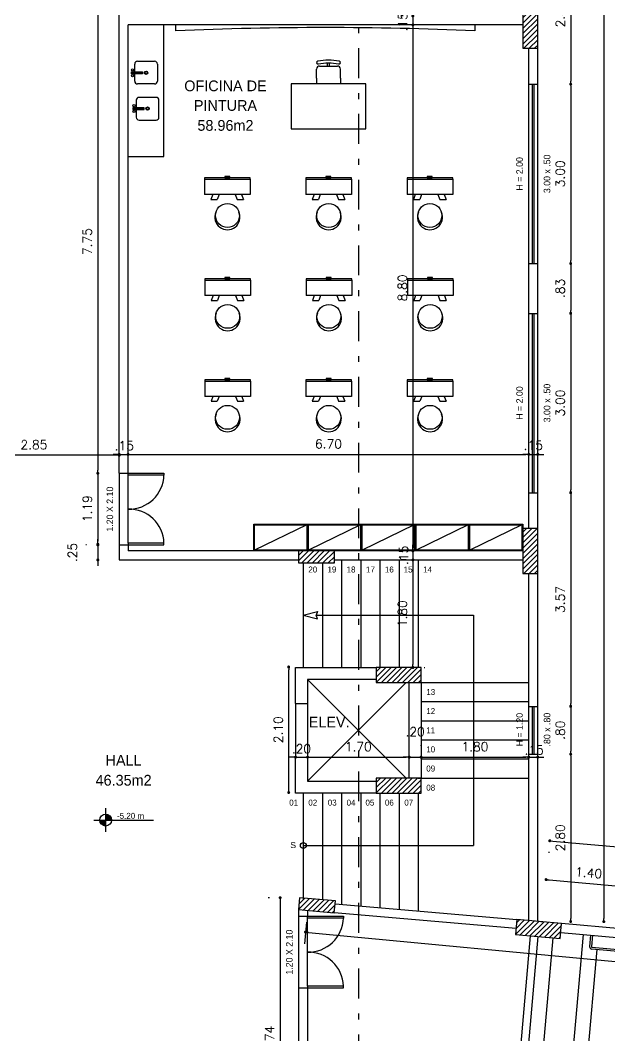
# Model space of a CAD drawing. Header units: millimetres. Extents: x 387 to 811, y 539 to 827.
# Drawn here: x 636.66 to 646.52, y 746.25 to 763.24 of the extents above; entities that cross this region are included whole.
import ezdxf
from ezdxf.enums import TextEntityAlignment as Align

# ---------------------------------------------------------------- set-up
doc = ezdxf.new("R2010")
doc.units = ezdxf.units.MM
doc.linetypes.add('DASHDOT', pattern=[1, 0.5, -0.25, 0, -0.25])
for name, color, linetype in [('ESQUADRIAS', 6, 'Continuous'), ('LINHA DE CORTE', 1, 'DASHDOT'), ('LINHA FINA', 8, 'Continuous'), ('MOBILIARIO', 3, 'Continuous'), ('parede vista', 2, 'Continuous'), ('PAREDES EM CORTE', 5, 'Continuous'), ('pilar', 4, 'Continuous'), ('SIMBOLOS', 4, 'Continuous'), ('TEXTO', 4, 'Continuous')]:
    doc.layers.add(name, color=color, linetype=linetype)
doc.styles.add('ROMANS', font='romans')
doc.dimstyles.new('Cotas_trabalho', dxfattribs={"dimtxt": 0.15, "dimasz": 0.05, "dimexe": 0.2, "dimexo": 0.2, "dimgap": 0.1, "dimtad": 1, "dimzin": 4, "dimdsep": 46, "dimtxsty": 'ROMANS', "dimblk": 'DOT', "dimcen": 0.5, "dimclrd": 256, "dimclre": 256, "dimclrt": 256, "dimadec": 0, "dimazin": 0, "dimtfac": 0.666667, "dimtmove": 2, "dimatfit": 0, "dimldrblk": 'DOT', "dimfxl": 1, "dimtolj": 1, "dimtzin": 4, "dimarcsym": 0})
pattern_1 = [(45, (-452.20881, 852.58743), (-0.044194174, 0.044194174), [])]

# ---------------------------------------------------------------- blocks, each defined once
blk = doc.blocks.new('bureau de aula')
at = {"layer": 'MOBILIARIO'}
for p, q in [((676.065, -147.991), (676.065, -147.691)), ((676.265, -147.641), (676.115, -147.641)), ((676.065, -147.826), (676.018, -147.826)), ((676.065, -147.856), (676.018, -147.856)), ((676.265, -148.041), (676.115, -148.041))]:
    blk.add_line(p, q, dxfattribs=at)
blk.add_lwpolyline([(677.115, -147.216), (676.365, -147.216), (676.365, -148.466), (677.115, -148.466)], close=True, dxfattribs=at)
for points in [[(676.265, -147.641), (676.365, -147.641)], [(676.265, -148.041), (676.365, -148.041)]]:
    blk.add_lwpolyline(points, dxfattribs=at)
for centre, radius, start, end in [((676.968, -147.841), 1, 169.6601, 190.3399), ((676.008, -147.666), 0.025, 349.6601, 169.6601), ((676.968, -147.841), 0.95, 169.6601, 190.3399), ((676.115, -147.691), 0.05, 90, 180), ((676.008, -148.016), 0.025, 190.3399, 10.3399), ((676.115, -147.991), 0.05, 180, 270)]:
    blk.add_arc(centre, radius, start, end, dxfattribs=at)
blk = doc.blocks.new('M-CAD17')
blk.add_circle((0, -3), 20)
blk.add_arc((0, 0), 21, 336.838, 203.162)
blk = doc.blocks.new('BANCO')
at = {"layer": 'MOBILIARIO', "xscale": 0.009999999999990905, "yscale": 0.009999999999990905, "zscale": 0.01, "rotation": 270}
blk.add_blockref('M-CAD17', (578.535, -141.721), dxfattribs=at)
blk = doc.blocks.new('cavalente com banco')
at = {"layer": 'MOBILIARIO'}
for p, q in [((1095.484, -90.889), (1095.484, -91.145)), ((1096.248, -90.889), (1096.248, -91.145)), ((1096.248, -91.145), (1095.484, -91.145)), ((1095.621, -91.145), (1095.59, -91.228)), ((1095.59, -91.228), (1095.695, -91.228)), ((1095.726, -91.145), (1095.695, -91.228)), ((1095.998, -91.145), (1096.03, -91.228)), ((1096.03, -91.228), (1096.135, -91.228)), ((1096.103, -91.145), (1096.135, -91.228))]:
    blk.add_line(p, q, dxfattribs=at)
for points in [[(1096.248, -90.867), (1095.484, -90.867), (1095.484, -90.889), (1096.248, -90.889)], [(1095.904, -90.846), (1095.82, -90.846), (1095.82, -90.867), (1095.904, -90.867)]]:
    blk.add_lwpolyline(points, close=True, dxfattribs=at)
at = {"layer": 'MOBILIARIO', "rotation": 270}
blk.add_blockref('BANCO', (1237.587, 487.009), dxfattribs=at)
blk = doc.blocks.new('armário')
at = {"layer": 'MOBILIARIO'}
blk.add_line((633.226, -151.317), (632.356, -150.897), dxfattribs=at)
for points in [[(633.241, -151.332), (633.241, -150.882), (632.341, -150.882), (632.341, -151.332)], [(633.226, -151.317), (633.226, -150.897), (632.356, -150.897), (632.356, -151.317)]]:
    blk.add_lwpolyline(points, close=True, dxfattribs=at)
blk = doc.blocks.new('_DOT')
at = {"color": 0, "linetype": 'ByBlock'}
blk.add_line((-0.5, 0), (-1, 0), dxfattribs=at)
at = {"color": 0, "linetype": 'ByBlock', "const_width": 0.5}
blk.add_lwpolyline([(-0.25, 0, 1), (0.25, 0, 1)], format="xyb", close=True, dxfattribs=at)
blk = doc.blocks.new('*D191')
at = {"lineweight": -2}
for p, q in [((643.064, 763.31), (643.026, 763.31)), ((643.226, 763.36), (643.226, 763.41)), ((643.226, 763.31), (643.226, 763.16)), ((643.064, 763.16), (643.026, 763.16)), ((643.226, 763.11), (643.226, 763.06))]:
    blk.add_line(p, q, dxfattribs=at)
at = {"layer": 'Defpoints', "color": 0}
for p in [(643.264, 763.31, 54), (643.226, 763.16), (643.264, 763.16, 54)]:
    blk.add_point(p, dxfattribs=at)
at = {"lineweight": -2, "xscale": 0.05, "yscale": 0.05, "zscale": 0.05}
for p, rotation in [((643.226, 763.31), 270), ((643.226, 763.16), 90)]:
    blk.add_blockref('_DOT', p, dxfattribs=dict(at, rotation=rotation))
at = {"insert": (643.057, 763.212), "char_height": 0.15, "attachment_point": 5, "rotation": 90, "style": 'ROMANS'}
blk.add_mtext('\\A1;.15', dxfattribs=at)
blk = doc.blocks.new('*D192')
at = {"lineweight": -2}
for p, q in [((643.064, 763.16), (643.026, 763.16)), ((643.226, 763.11), (643.226, 754.409)), ((643.064, 754.359), (643.026, 754.359))]:
    blk.add_line(p, q, dxfattribs=at)
at = {"layer": 'Defpoints', "color": 0}
for p in [(643.264, 763.16, 54), (643.226, 754.359), (643.264, 754.359, 54)]:
    blk.add_point(p, dxfattribs=at)
at = {"lineweight": -2, "xscale": 0.05, "yscale": 0.05, "zscale": 0.05}
for p, rotation in [((643.226, 763.16), 90), ((643.226, 754.359), 270)]:
    blk.add_blockref('_DOT', p, dxfattribs=dict(at, rotation=rotation))
at = {"insert": (643.051, 758.76), "char_height": 0.15, "attachment_point": 5, "rotation": 90, "style": 'ROMANS'}
blk.add_mtext('\\A1;8.80', dxfattribs=at)
blk = doc.blocks.new('*D193')
at = {"lineweight": -2}
for p, q in [((643.064, 754.359), (643.026, 754.359)), ((643.226, 754.409), (643.226, 754.459)), ((643.226, 754.359), (643.226, 754.209)), ((643.114, 754.209), (643.026, 754.209)), ((643.226, 754.159), (643.226, 754.109))]:
    blk.add_line(p, q, dxfattribs=at)
at = {"layer": 'Defpoints', "color": 0}
for p in [(643.264, 754.359, 54), (643.226, 754.209), (643.314, 754.209, 54)]:
    blk.add_point(p, dxfattribs=at)
at = {"lineweight": -2, "xscale": 0.05, "yscale": 0.05, "zscale": 0.05}
for p, rotation in [((643.226, 754.359), 270), ((643.226, 754.209), 90)]:
    blk.add_blockref('_DOT', p, dxfattribs=dict(at, rotation=rotation))
at = {"insert": (643.07, 754.285), "char_height": 0.15, "attachment_point": 5, "rotation": 90, "style": 'ROMANS'}
blk.add_mtext('\\A1;.15', dxfattribs=at)
blk = doc.blocks.new('*D194')
at = {"lineweight": -2}
for p, q in [((643.114, 754.209), (643.026, 754.209)), ((643.226, 754.159), (643.226, 752.459)), ((643.416, 752.409), (643.426, 752.409))]:
    blk.add_line(p, q, dxfattribs=at)
at = {"layer": 'Defpoints', "color": 0}
for p in [(643.314, 754.209, 54), (643.216, 752.409, 54), (643.226, 752.409)]:
    blk.add_point(p, dxfattribs=at)
at = {"lineweight": -2, "xscale": 0.05, "yscale": 0.05, "zscale": 0.05}
for p, rotation in [((643.226, 754.209), 90), ((643.226, 752.409), 270)]:
    blk.add_blockref('_DOT', p, dxfattribs=dict(at, rotation=rotation))
at = {"insert": (643.051, 753.309), "char_height": 0.15, "attachment_point": 5, "rotation": 90, "style": 'ROMANS'}
blk.add_mtext('\\A1;1.80', dxfattribs=at)
blk = doc.blocks.new('*D196')
at = {"lineweight": -2}
blk.add_line((641.149, 750.368), (641.149, 752.368), dxfattribs=at)
at = {"layer": 'Defpoints', "color": 0}
for p in [(641.149, 752.418, 54), (641.149, 752.418), (641.149, 750.318, 54)]:
    blk.add_point(p, dxfattribs=at)
at = {"lineweight": -2, "xscale": 0.05, "yscale": 0.05, "zscale": 0.05}
for p, rotation in [((641.149, 752.418), 90), ((641.149, 750.318), 270)]:
    blk.add_blockref('_DOT', p, dxfattribs=dict(at, rotation=rotation))
at = {"insert": (640.974, 751.368), "char_height": 0.15, "attachment_point": 5, "rotation": 90, "style": 'ROMANS'}
blk.add_mtext('\\A1;2.10', dxfattribs=at)
blk = doc.blocks.new('*D197')
at = {"lineweight": -2}
for p, q in [((641.214, 750.909), (641.164, 750.909)), ((641.264, 750.909), (641.464, 750.909)), ((641.514, 750.909), (641.564, 750.909))]:
    blk.add_line(p, q, dxfattribs=at)
at = {"layer": 'Defpoints', "color": 0}
for p in [(641.264, 750.909, 54), (641.464, 750.909, 54), (641.464, 750.909)]:
    blk.add_point(p, dxfattribs=at)
at = {"lineweight": -2, "xscale": 0.05, "yscale": 0.05, "zscale": 0.05}
blk.add_blockref('_DOT', (641.264, 750.909), dxfattribs=at)
at = {"lineweight": -2, "xscale": 0.05, "yscale": 0.05, "zscale": 0.05, "rotation": 180}
blk.add_blockref('_DOT', (641.464, 750.909), dxfattribs=at)
at = {"insert": (641.364, 751.05), "char_height": 0.15, "attachment_point": 5, "style": 'ROMANS'}
blk.add_mtext('\\A1;.20', dxfattribs=at)
blk = doc.blocks.new('*D198')
at = {"lineweight": -2}
for p, q in [((643.164, 750.759), (643.164, 751.109)), ((641.514, 750.909), (643.114, 750.909))]:
    blk.add_line(p, q, dxfattribs=at)
at = {"layer": 'Defpoints', "color": 0}
for p in [(641.464, 750.909, 54), (643.164, 750.909), (643.164, 750.559, 54)]:
    blk.add_point(p, dxfattribs=at)
at = {"lineweight": -2, "xscale": 0.05, "yscale": 0.05, "zscale": 0.05, "rotation": 180}
blk.add_blockref('_DOT', (641.464, 750.909), dxfattribs=at)
at = {"lineweight": -2, "xscale": 0.05, "yscale": 0.05, "zscale": 0.05}
blk.add_blockref('_DOT', (643.164, 750.909), dxfattribs=at)
at = {"insert": (642.314, 751.084), "char_height": 0.15, "attachment_point": 5, "style": 'ROMANS'}
blk.add_mtext('\\A1;1.70', dxfattribs=at)
blk = doc.blocks.new('*D199')
at = {"lineweight": -2}
for p, q in [((643.164, 750.759), (643.164, 751.109)), ((643.364, 751.097), (643.364, 751.109)), ((643.114, 750.909), (643.064, 750.909)), ((643.164, 750.909), (643.364, 750.909)), ((643.414, 750.909), (643.464, 750.909))]:
    blk.add_line(p, q, dxfattribs=at)
at = {"layer": 'Defpoints', "color": 0}
for p in [(643.364, 750.909), (643.364, 750.897), (643.164, 750.559, 54)]:
    blk.add_point(p, dxfattribs=at)
at = {"lineweight": -2, "xscale": 0.05, "yscale": 0.05, "zscale": 0.05}
blk.add_blockref('_DOT', (643.164, 750.909), dxfattribs=at)
at = {"lineweight": -2, "xscale": 0.05, "yscale": 0.05, "zscale": 0.05, "rotation": 180}
blk.add_blockref('_DOT', (643.364, 750.909), dxfattribs=at)
at = {"insert": (643.264, 751.334), "char_height": 0.15, "attachment_point": 5, "style": 'ROMANS'}
blk.add_mtext('\\A1;.20', dxfattribs=at)
blk = doc.blocks.new('*D200')
at = {"lineweight": -2}
for p, q in [((643.364, 751.097), (643.364, 751.109)), ((645.164, 751.079), (645.164, 751.109)), ((643.414, 750.909), (645.114, 750.909))]:
    blk.add_line(p, q, dxfattribs=at)
at = {"layer": 'Defpoints', "color": 0}
for p in [(645.164, 750.909), (643.364, 750.897), (645.164, 750.879, 54)]:
    blk.add_point(p, dxfattribs=at)
at = {"lineweight": -2, "xscale": 0.05, "yscale": 0.05, "zscale": 0.05, "rotation": 180}
blk.add_blockref('_DOT', (643.364, 750.909), dxfattribs=at)
at = {"lineweight": -2, "xscale": 0.05, "yscale": 0.05, "zscale": 0.05}
blk.add_blockref('_DOT', (645.164, 750.909), dxfattribs=at)
at = {"insert": (644.264, 751.084), "char_height": 0.15, "attachment_point": 5, "style": 'ROMANS'}
blk.add_mtext('\\A1;1.80', dxfattribs=at)
blk = doc.blocks.new('*D201')
at = {"lineweight": -2}
for p, q in [((645.164, 751.079), (645.164, 751.109)), ((645.314, 751.079), (645.314, 751.109)), ((645.114, 750.909), (645.064, 750.909)), ((645.164, 750.909), (645.314, 750.909)), ((645.364, 750.909), (645.414, 750.909))]:
    blk.add_line(p, q, dxfattribs=at)
at = {"layer": 'Defpoints', "color": 0}
for p in [(645.314, 750.909), (645.164, 750.879, 54), (645.314, 750.879, 54)]:
    blk.add_point(p, dxfattribs=at)
at = {"lineweight": -2, "xscale": 0.05, "yscale": 0.05, "zscale": 0.05}
blk.add_blockref('_DOT', (645.164, 750.909), dxfattribs=at)
at = {"lineweight": -2, "xscale": 0.05, "yscale": 0.05, "zscale": 0.05, "rotation": 180}
blk.add_blockref('_DOT', (645.314, 750.909), dxfattribs=at)
at = {"insert": (645.254, 751.029), "char_height": 0.15, "attachment_point": 5, "style": 'ROMANS'}
blk.add_mtext('\\A1;.15', dxfattribs=at)
blk = doc.blocks.new('*D202')
at = {"lineweight": -2}
for p, q in [((638.314, 755.829), (638.314, 756.175)), ((638.464, 755.844), (638.464, 756.175)), ((638.264, 755.975), (638.214, 755.975)), ((638.314, 755.975), (638.464, 755.975)), ((638.514, 755.975), (638.564, 755.975))]:
    blk.add_line(p, q, dxfattribs=at)
at = {"layer": 'Defpoints', "color": 0}
for p in [(638.464, 755.975), (638.314, 755.629, 54), (638.464, 755.644, 54)]:
    blk.add_point(p, dxfattribs=at)
at = {"lineweight": -2, "xscale": 0.05, "yscale": 0.05, "zscale": 0.05}
blk.add_blockref('_DOT', (638.314, 755.975), dxfattribs=at)
at = {"lineweight": -2, "xscale": 0.05, "yscale": 0.05, "zscale": 0.05, "rotation": 180}
blk.add_blockref('_DOT', (638.464, 755.975), dxfattribs=at)
at = {"insert": (638.401, 756.119), "char_height": 0.15, "attachment_point": 5, "style": 'ROMANS'}
blk.add_mtext('\\A1;.15', dxfattribs=at)
blk = doc.blocks.new('*D203')
at = {"lineweight": -2}
for p, q in [((638.464, 755.844), (638.464, 756.175)), ((638.514, 755.975), (645.114, 755.975))]:
    blk.add_line(p, q, dxfattribs=at)
at = {"layer": 'Defpoints', "color": 0}
for p in [(645.164, 755.975), (645.164, 755.975), (638.464, 755.644, 54)]:
    blk.add_point(p, dxfattribs=at)
at = {"lineweight": -2, "xscale": 0.05, "yscale": 0.05, "zscale": 0.05, "rotation": 180}
blk.add_blockref('_DOT', (638.464, 755.975), dxfattribs=at)
at = {"lineweight": -2, "xscale": 0.05, "yscale": 0.05, "zscale": 0.05}
blk.add_blockref('_DOT', (645.164, 755.975), dxfattribs=at)
at = {"insert": (641.814, 756.15), "char_height": 0.15, "attachment_point": 5, "style": 'ROMANS'}
blk.add_mtext('\\A1;6.70', dxfattribs=at)
blk = doc.blocks.new('*D204')
at = {"lineweight": -2}
for p, q in [((645.114, 755.975), (645.064, 755.975)), ((645.164, 755.975), (645.314, 755.975)), ((645.364, 755.975), (645.414, 755.975))]:
    blk.add_line(p, q, dxfattribs=at)
at = {"layer": 'Defpoints', "color": 0}
for p in [(645.164, 755.975), (645.314, 755.975), (645.314, 755.975)]:
    blk.add_point(p, dxfattribs=at)
at = {"lineweight": -2, "xscale": 0.05, "yscale": 0.05, "zscale": 0.05}
blk.add_blockref('_DOT', (645.164, 755.975), dxfattribs=at)
at = {"lineweight": -2, "xscale": 0.05, "yscale": 0.05, "zscale": 0.05, "rotation": 180}
blk.add_blockref('_DOT', (645.314, 755.975), dxfattribs=at)
at = {"insert": (645.239, 756.126), "char_height": 0.15, "attachment_point": 5, "style": 'ROMANS'}
blk.add_mtext('\\A1;.15', dxfattribs=at)
blk = doc.blocks.new('*D205')
at = {"lineweight": -2}
blk.add_line((638.266, 755.962), (635.514, 755.962), dxfattribs=at)
at = {"layer": 'Defpoints', "color": 0}
for p in [(635.464, 755.962, 54), (635.464, 755.962), (638.316, 755.962)]:
    blk.add_point(p, dxfattribs=at)
at = {"lineweight": -2, "xscale": 0.05, "yscale": 0.05, "zscale": 0.05, "rotation": 180}
blk.add_blockref('_DOT', (635.464, 755.962), dxfattribs=at)
at = {"lineweight": -2, "xscale": 0.05, "yscale": 0.05, "zscale": 0.05}
blk.add_blockref('_DOT', (638.316, 755.962), dxfattribs=at)
at = {"insert": (636.89, 756.137), "char_height": 0.15, "attachment_point": 5, "style": 'ROMANS'}
blk.add_mtext('\\A1;2.85', dxfattribs=at)
blk = doc.blocks.new('*D211')
at = {"lineweight": -2}
blk.add_line((637.958, 763.36), (637.958, 755.709), dxfattribs=at)
at = {"layer": 'Defpoints', "color": 0}
for p in [(637.958, 763.41), (637.958, 755.659), (637.958, 755.659)]:
    blk.add_point(p, dxfattribs=at)
at = {"lineweight": -2, "xscale": 0.05, "yscale": 0.05, "zscale": 0.05}
for p, rotation in [((637.958, 763.41), 90), ((637.958, 755.659), 270)]:
    blk.add_blockref('_DOT', p, dxfattribs=dict(at, rotation=rotation))
at = {"insert": (637.783, 759.535), "char_height": 0.15, "attachment_point": 5, "rotation": 90, "style": 'ROMANS'}
blk.add_mtext('\\A1;7.75', dxfattribs=at)
blk = doc.blocks.new('*D212')
at = {"lineweight": -2}
for p, q in [((637.958, 755.609), (637.958, 754.522)), ((637.758, 754.472), (637.758, 754.472))]:
    blk.add_line(p, q, dxfattribs=at)
at = {"layer": 'Defpoints', "color": 0}
for p in [(637.958, 755.659), (637.958, 754.472), (637.958, 754.472)]:
    blk.add_point(p, dxfattribs=at)
at = {"lineweight": -2, "xscale": 0.05, "yscale": 0.05, "zscale": 0.05}
for p, rotation in [((637.958, 755.659), 90), ((637.958, 754.472), 270)]:
    blk.add_blockref('_DOT', p, dxfattribs=dict(at, rotation=rotation))
at = {"insert": (637.783, 755.066), "char_height": 0.15, "attachment_point": 5, "rotation": 90, "style": 'ROMANS'}
blk.add_mtext('\\A1;1.19', dxfattribs=at)
blk = doc.blocks.new('*D213')
at = {"lineweight": -2}
for p, q in [((637.958, 754.509), (637.958, 754.559)), ((637.77, 754.459), (637.758, 754.459)), ((637.958, 754.459), (637.958, 754.209)), ((637.958, 754.159), (637.958, 754.109))]:
    blk.add_line(p, q, dxfattribs=at)
at = {"layer": 'Defpoints', "color": 0}
for p in [(637.97, 754.459), (637.958, 754.209), (637.958, 754.209)]:
    blk.add_point(p, dxfattribs=at)
at = {"lineweight": -2, "xscale": 0.05, "yscale": 0.05, "zscale": 0.05}
for p, rotation in [((637.958, 754.459), 270), ((637.958, 754.209), 90)]:
    blk.add_blockref('_DOT', p, dxfattribs=dict(at, rotation=rotation))
at = {"insert": (637.533, 754.334), "char_height": 0.15, "attachment_point": 5, "rotation": 90, "style": 'ROMANS'}
blk.add_mtext('\\A1;.25', dxfattribs=at)
blk = doc.blocks.new('*D222')
at = {"lineweight": -2}
for p, q in [((645.677, 764.519), (645.664, 764.519)), ((645.864, 764.469), (645.864, 762.219))]:
    blk.add_line(p, q, dxfattribs=at)
at = {"layer": 'Defpoints', "color": 0}
for p in [(645.877, 764.519), (645.864, 762.169), (645.864, 762.169)]:
    blk.add_point(p, dxfattribs=at)
at = {"lineweight": -2, "xscale": 0.05, "yscale": 0.05, "zscale": 0.05}
for p, rotation in [((645.864, 764.519), 90), ((645.864, 762.169), 270)]:
    blk.add_blockref('_DOT', p, dxfattribs=dict(at, rotation=rotation))
at = {"insert": (645.689, 763.344), "char_height": 0.15, "attachment_point": 5, "rotation": 90, "style": 'ROMANS'}
blk.add_mtext('\\A1;2.35', dxfattribs=at)
blk = doc.blocks.new('*D223')
at = {"lineweight": -2}
blk.add_line((645.864, 762.119), (645.864, 759.219), dxfattribs=at)
at = {"layer": 'Defpoints', "color": 0}
for p in [(645.864, 762.169), (645.864, 759.169), (645.864, 759.169)]:
    blk.add_point(p, dxfattribs=at)
at = {"lineweight": -2, "xscale": 0.05, "yscale": 0.05, "zscale": 0.05}
for p, rotation in [((645.864, 762.169), 90), ((645.864, 759.169), 270)]:
    blk.add_blockref('_DOT', p, dxfattribs=dict(at, rotation=rotation))
at = {"insert": (645.689, 760.669), "char_height": 0.15, "attachment_point": 5, "rotation": 90, "style": 'ROMANS'}
blk.add_mtext('\\A1;3.00', dxfattribs=at)
blk = doc.blocks.new('*D224')
at = {"lineweight": -2}
blk.add_line((645.864, 759.119), (645.864, 758.384), dxfattribs=at)
at = {"layer": 'Defpoints', "color": 0}
for p in [(645.864, 759.169), (645.864, 758.334), (645.864, 758.334)]:
    blk.add_point(p, dxfattribs=at)
at = {"lineweight": -2, "xscale": 0.05, "yscale": 0.05, "zscale": 0.05}
for p, rotation in [((645.864, 759.169), 90), ((645.864, 758.334), 270)]:
    blk.add_blockref('_DOT', p, dxfattribs=dict(at, rotation=rotation))
at = {"insert": (645.689, 758.752), "char_height": 0.15, "attachment_point": 5, "rotation": 90, "style": 'ROMANS'}
blk.add_mtext('\\A1;.83', dxfattribs=at)
blk = doc.blocks.new('*D225')
at = {"lineweight": -2}
blk.add_line((645.864, 758.284), (645.864, 755.384), dxfattribs=at)
at = {"layer": 'Defpoints', "color": 0}
for p in [(645.864, 758.334), (645.864, 755.334), (645.864, 755.334)]:
    blk.add_point(p, dxfattribs=at)
at = {"lineweight": -2, "xscale": 0.05, "yscale": 0.05, "zscale": 0.05}
for p, rotation in [((645.864, 758.334), 90), ((645.864, 755.334), 270)]:
    blk.add_blockref('_DOT', p, dxfattribs=dict(at, rotation=rotation))
at = {"insert": (645.689, 756.834), "char_height": 0.15, "attachment_point": 5, "rotation": 90, "style": 'ROMANS'}
blk.add_mtext('\\A1;3.00', dxfattribs=at)
blk = doc.blocks.new('*D226')
at = {"lineweight": -2}
blk.add_line((645.864, 755.284), (645.864, 751.809), dxfattribs=at)
at = {"layer": 'Defpoints', "color": 0}
for p in [(645.864, 755.334), (645.864, 751.759), (645.864, 751.759)]:
    blk.add_point(p, dxfattribs=at)
at = {"lineweight": -2, "xscale": 0.05, "yscale": 0.05, "zscale": 0.05}
for p, rotation in [((645.864, 755.334), 90), ((645.864, 751.759), 270)]:
    blk.add_blockref('_DOT', p, dxfattribs=dict(at, rotation=rotation))
at = {"insert": (645.689, 753.547), "char_height": 0.15, "attachment_point": 5, "rotation": 90, "style": 'ROMANS'}
blk.add_mtext('\\A1;3.57', dxfattribs=at)
blk = doc.blocks.new('*D227')
at = {"lineweight": -2}
blk.add_line((645.864, 751.709), (645.864, 751.009), dxfattribs=at)
at = {"layer": 'Defpoints', "color": 0}
for p in [(645.864, 751.759), (645.864, 750.959), (645.864, 750.959)]:
    blk.add_point(p, dxfattribs=at)
at = {"lineweight": -2, "xscale": 0.05, "yscale": 0.05, "zscale": 0.05}
for p, rotation in [((645.864, 751.759), 90), ((645.864, 750.959), 270)]:
    blk.add_blockref('_DOT', p, dxfattribs=dict(at, rotation=rotation))
at = {"insert": (645.689, 751.359), "char_height": 0.15, "attachment_point": 5, "rotation": 90, "style": 'ROMANS'}
blk.add_mtext('\\A1;.80', dxfattribs=at)
blk = doc.blocks.new('*D228')
at = {"lineweight": -2}
blk.add_line((645.864, 750.909), (645.864, 748.21), dxfattribs=at)
at = {"layer": 'Defpoints', "color": 0}
for p in [(645.864, 750.959), (645.864, 748.16), (645.864, 748.16)]:
    blk.add_point(p, dxfattribs=at)
at = {"lineweight": -2, "xscale": 0.05, "yscale": 0.05, "zscale": 0.05}
for p, rotation in [((645.864, 750.959), 90), ((645.864, 748.16), 270)]:
    blk.add_blockref('_DOT', p, dxfattribs=dict(at, rotation=rotation))
at = {"insert": (645.689, 749.56), "char_height": 0.15, "attachment_point": 5, "rotation": 90, "style": 'ROMANS'}
blk.add_mtext('\\A1;2.80', dxfattribs=at)
blk = doc.blocks.new('*D229')
at = {"lineweight": -2}
blk.add_line((646.418, 783.11), (646.418, 748.208), dxfattribs=at)
at = {"layer": 'Defpoints', "color": 0}
for p in [(646.418, 783.16), (646.418, 748.158), (646.418, 748.158)]:
    blk.add_point(p, dxfattribs=at)
at = {"lineweight": -2, "xscale": 0.05, "yscale": 0.05, "zscale": 0.05}
for p, rotation in [((646.418, 783.16), 90), ((646.418, 748.158), 270)]:
    blk.add_blockref('_DOT', p, dxfattribs=dict(at, rotation=rotation))
at = {"insert": (646.243, 765.659), "char_height": 0.15, "attachment_point": 5, "rotation": 90, "style": 'ROMANS'}
blk.add_mtext('\\A1;35.00', dxfattribs=at)
blk = doc.blocks.new('*D238')
at = {"lineweight": -2}
blk.add_line((645.502, 748.856), (646.798, 748.742), dxfattribs=at)
at = {"layer": 'Defpoints', "color": 0}
for p in [(645.453, 748.86, 54), (646.847, 748.738, 54), (646.847, 748.738)]:
    blk.add_point(p, dxfattribs=at)
at = {"lineweight": -2, "xscale": 0.05, "yscale": 0.05, "zscale": 0.05}
for p, rotation in [((645.453, 748.86), 174.9994702791395), ((646.847, 748.738), 354.9994702791395)]:
    blk.add_blockref('_DOT', p, dxfattribs=dict(at, rotation=rotation))
at = {"insert": (646.165, 748.973), "char_height": 0.15, "attachment_point": 5, "rotation": 354.9995, "style": 'ROMANS'}
blk.add_mtext('\\A1;1.40', dxfattribs=at)
blk = doc.blocks.new('*D243')
at = {"lineweight": -2}
for p, q in [((645.564, 749.506), (665.388, 747.772)), ((645.498, 749.325), (645.497, 749.311)), ((665.422, 747.582), (665.421, 747.568))]:
    blk.add_line(p, q, dxfattribs=at)
at = {"layer": 'Defpoints', "color": 0}
for p in [(645.516, 749.524, 54), (665.438, 747.767), (665.439, 747.781, 54)]:
    blk.add_point(p, dxfattribs=at)
at = {"lineweight": -2, "xscale": 0.05, "yscale": 0.05, "zscale": 0.05}
for p, rotation in [((645.514, 749.51), 175.0000000000261), ((665.438, 747.767), 355.0000000000261)]:
    blk.add_blockref('_DOT', p, dxfattribs=dict(at, rotation=rotation))
at = {"insert": (655.492, 748.813), "char_height": 0.15, "attachment_point": 5, "rotation": 355, "style": 'ROMANS'}
blk.add_mtext('\\A1;20.00', dxfattribs=at)
blk = doc.blocks.new('*D244')
at = {"lineweight": -2}
for p, q in [((640.827, 748.558), (640.806, 748.558)), ((641.006, 748.508), (641.006, 743.869)), ((640.827, 743.819), (640.806, 743.819))]:
    blk.add_line(p, q, dxfattribs=at)
at = {"layer": 'Defpoints', "color": 0}
for p in [(641.027, 748.558, 54), (641.006, 743.819), (641.027, 743.819, 54)]:
    blk.add_point(p, dxfattribs=at)
at = {"lineweight": -2, "xscale": 0.05, "yscale": 0.05, "zscale": 0.05}
for p, rotation in [((641.006, 748.558), 90), ((641.006, 743.819), 270)]:
    blk.add_blockref('_DOT', p, dxfattribs=dict(at, rotation=rotation))
at = {"insert": (640.831, 746.189), "char_height": 0.15, "attachment_point": 5, "rotation": 90, "style": 'ROMANS'}
blk.add_mtext('\\A1;4.74', dxfattribs=at)
blk = doc.blocks.new('*D251')
at = {"lineweight": -2}
for p, q in [((641.446, 748.147), (641.411, 747.784)), ((641.48, 747.978), (655.17, 746.681)), ((655.236, 746.84), (655.201, 746.477))]:
    blk.add_line(p, q, dxfattribs=at)
at = {"layer": 'Defpoints', "color": 0}
for p in [(641.464, 748.346, 54), (655.255, 747.039, 54), (655.22, 746.677)]:
    blk.add_point(p, dxfattribs=at)
at = {"lineweight": -2, "xscale": 0.05, "yscale": 0.05, "zscale": 0.05}
for p, rotation in [((641.43, 747.983), 174.5879245641058), ((655.22, 746.677), 354.5879245641058)]:
    blk.add_blockref('_DOT', p, dxfattribs=dict(at, rotation=rotation))
at = {"insert": (648.423, 747.087), "char_height": 0.15, "attachment_point": 5, "rotation": 354.5879, "style": 'ROMANS'}
blk.add_mtext('\\A1;13.85', dxfattribs=at)

msp = doc.modelspace()

# ---------------------------------------------------------------- hatches: boundary and pattern name
at = {"layer": 'MOBILIARIO'}
h = msp.add_hatch(dxfattribs=at)
h.set_pattern_fill('ANSI32', color=8, scale=2, angle=40, style=0)
h.set_pattern_definition([(85, (144.1189, 853.5196), (-0.747146, 0.0653668), []), (85, (144.38976, 853.7469), (-0.747146, 0.0653668), [])])
h.paths.add_polyline_path([(646.218, 747.7, -0.414214), (646.181, 747.743), (646.198, 747.932), (645.7, 747.976), (645.691, 747.876), (645.193, 747.92), (644.844, 743.935), (645.094, 743.913), (645.028, 743.166), (644.779, 743.188), (644.618, 741.345), (654.679, 740.465), (654.841, 742.308), (654.741, 742.317), (654.806, 743.064), (654.906, 743.055), (655.255, 747.039), (654.881, 747.072), (654.89, 747.172), (654.392, 747.215), (654.375, 747.026, -0.414214), (654.332, 746.99)])
h.paths.add_polyline_path([(649.118, 744.265), (650.719, 744.265), (650.719, 744.547), (649.118, 744.547)], flags=24)
h.paths.add_polyline_path([(649.313, 743.603), (650.525, 743.603), (650.525, 743.886), (649.313, 743.886)], flags=24)
h.paths.add_polyline_path([(649.416, 743.878), (650.421, 743.878), (650.421, 744.23), (649.416, 744.23)], flags=24)
at = {"layer": 'pilar'}
h = msp.add_hatch(dxfattribs=at)
h.set_pattern_fill('ANSI31', color=8, scale=0.5, style=0)
h.set_pattern_definition([(45, (-442.45881, 842.57177), (-0.044194174, 0.044194174), [])])
h.paths.add_polyline_path([(645.314, 763.519), (645.064, 763.519), (645.064, 762.769), (645.314, 762.769)])
h = msp.add_hatch(dxfattribs=at)
h.set_pattern_fill('ANSI31', color=8, scale=0.5, style=0)
h.set_pattern_definition([(45, (-442.45881, 833.78681), (-0.044194174, 0.044194174), [])])
h.paths.add_polyline_path([(645.314, 754.734), (645.064, 754.734), (645.064, 753.984), (645.314, 753.984)])
h = msp.add_hatch(dxfattribs=at)
h.set_pattern_fill('ANSI31', color=8, scale=0.5, style=0)
h.set_pattern_definition(pattern_1)
h.paths.add_polyline_path([(641.914, 754.159), (641.914, 754.359), (641.464, 754.359), (641.314, 754.359), (641.314, 754.159)])
h = msp.add_hatch(dxfattribs=at)
h.set_pattern_fill('ANSI31', color=8, scale=0.5, style=0)
h.set_pattern_definition([(45, (-434.53381, 821.58681), (-0.044194174, 0.044194174), [])])
h.paths.add_polyline_path([(643.364, 752.409), (642.614, 752.409), (642.614, 752.159), (643.364, 752.159)])
h = msp.add_hatch(dxfattribs=at)
h.set_pattern_fill('ANSI31', color=8, scale=0.5, style=0)
h.set_pattern_definition([(45, (-434.53381, 819.73681), (-0.044194174, 0.044194174), [])])
h.paths.add_polyline_path([(643.364, 750.559), (642.614, 750.559), (642.614, 750.309), (643.364, 750.309)])
h = msp.add_hatch(dxfattribs=at)
h.set_pattern_fill('ANSI31', color=8, scale=0.5, style=0)
h.set_pattern_definition(pattern_1)
h.paths.add_polyline_path([(641.332, 748.558), (641.314, 748.359), (641.912, 748.307), (641.93, 748.506)])
h = msp.add_hatch(dxfattribs=at)
h.set_pattern_fill('ANSI31', color=8, scale=0.5, style=0)
h.set_pattern_definition([(45, (-462.14588, 853.45649), (-0.0441941738, 0.0441941738), [])])
h.paths.add_polyline_path([(644.966, 748.19), (644.944, 747.941), (645.691, 747.876), (645.713, 748.125)])
at = {"layer": 'SIMBOLOS'}
h = msp.add_hatch(color=256, dxfattribs=at)
h.dxf.hatch_style = 1
h.paths.add_polyline_path([(638.089, 749.857), (637.989, 749.857, 0.414214), (638.089, 749.757)])
h.paths.add_polyline_path([(638.089, 749.957), (638.089, 749.857), (638.189, 749.857, 0.414214)])

# ---------------------------------------------------------------- linework, layer by layer
at = {"layer": 'ESQUADRIAS'}
for p, q in [((645.224, 759.169, 54), (645.224, 762.169, 54)), ((645.254, 759.169, 54), (645.254, 762.169, 54)), ((645.224, 755.334, 54), (645.224, 758.334, 54)), ((645.254, 755.334, 54), (645.254, 758.334, 54)), ((645.224, 750.959, 54), (645.224, 751.759, 54)), ((645.254, 750.959, 54), (645.254, 751.759, 54))]:
    msp.add_line(p, q, dxfattribs=at)
at = {"layer": 'ESQUADRIAS', "elevation": 54}
for points in [[(638.464, 755.659), (639.064, 755.659), (639.064, 755.629), (638.464, 755.629)], [(638.464, 754.459), (639.064, 754.459), (639.064, 754.489), (638.464, 754.489)], [(641.464, 748.247), (642.064, 748.247), (642.064, 748.217), (641.464, 748.217)], [(641.464, 747.047), (642.064, 747.047), (642.064, 747.077), (641.464, 747.077)]]:
    msp.add_lwpolyline(points, close=True, dxfattribs=at)
at = {"layer": 'LINHA DE CORTE'}
msp.add_line((642.314, 802.371, 54), (642.314, 731.963, 54), dxfattribs=at)
at = {"layer": 'LINHA FINA'}
for p, q in [((638.314, 755.659, 54), (638.314, 754.459, 54)), ((638.464, 754.489, 54), (638.464, 755.629, 54)), ((641.394, 754.159, 54), (641.394, 752.409, 54)), ((641.714, 754.159, 54), (641.714, 752.409, 54)), ((642.034, 754.209, 54), (642.034, 752.409, 54)), ((642.354, 754.209, 54), (642.354, 752.409, 54)), ((642.674, 754.209, 54), (642.674, 752.409, 54)), ((642.994, 754.209, 54), (642.994, 752.409, 54)), ((643.314, 754.209, 54), (643.314, 752.409, 54)), ((643.114, 750.559, 54), (641.464, 752.209, 54)), ((643.114, 752.159, 54), (641.464, 750.509, 54)), ((643.314, 752.159, 54), (645.164, 752.159, 54)), ((641.264, 751.809, 54), (641.264, 750.909, 54)), ((641.464, 751.809, 54), (641.464, 750.909, 54)), ((643.364, 751.839, 54), (645.164, 751.839, 54)), ((643.364, 751.519, 54), (645.164, 751.519, 54)), ((643.364, 751.199, 54), (645.164, 751.199, 54)), ((643.364, 750.879, 54), (645.164, 750.879, 54)), ((643.314, 750.559, 54), (645.164, 750.559, 54)), ((641.394, 750.309, 54), (641.394, 748.525, 54)), ((641.714, 750.309, 54), (641.714, 748.525, 54)), ((642.034, 750.309, 54), (642.034, 748.447, 54)), ((642.354, 750.309, 54), (642.354, 748.419, 54)), ((642.674, 750.309, 54), (642.674, 748.391, 54)), ((642.994, 750.309, 54), (642.994, 748.363, 54)), ((643.314, 750.309, 54), (643.314, 748.335, 54)), ((641.314, 748.247, 54), (641.314, 747.047, 54)), ((641.464, 747.077, 54), (641.464, 748.217, 54))]:
    msp.add_line(p, q, dxfattribs=at)
for centre, start, end in [((638.479, 755.644, 54), 268.5312, 358.5312), ((638.479, 754.474, 54), 1.4688, 91.4688), ((641.479, 748.232, 54), 268.5312, 358.5312), ((641.479, 747.062, 54), 1.4688, 91.4688)]:
    msp.add_arc(centre, 0.585, start, end, dxfattribs=at)
at = {"layer": 'MOBILIARIO'}
for p, q in [((639.064, 760.96, 54), (639.064, 763.16, 54)), ((638.574, 762.373, 54), (638.574, 762.505, 54)), ((638.622, 762.552, 54), (638.907, 762.552, 54)), ((638.954, 762.505, 54), (638.954, 762.22, 54)), ((638.521, 762.344, 54), (638.521, 762.373, 54)), ((638.521, 762.373, 54), (638.705, 762.373, 54)), ((638.705, 762.344, 54), (638.521, 762.344, 54)), ((638.523, 762.344, 54), (638.523, 762.373, 54)), ((638.526, 762.344, 54), (638.526, 762.373, 54)), ((638.529, 762.344, 54), (638.529, 762.373, 54)), ((638.534, 762.344, 54), (638.534, 762.373, 54)), ((638.54, 762.344, 54), (638.54, 762.373, 54)), ((638.547, 762.344, 54), (638.547, 762.373, 54)), ((638.558, 762.344, 54), (638.558, 762.373, 54)), ((638.572, 762.344, 54), (638.572, 762.373, 54)), ((638.574, 762.22, 54), (638.574, 762.344, 54)), ((638.586, 762.344, 54), (638.586, 762.373, 54)), ((638.603, 762.344, 54), (638.603, 762.373, 54)), ((638.624, 762.344, 54), (638.624, 762.373, 54)), ((638.646, 762.344, 54), (638.646, 762.373, 54)), ((638.664, 762.344, 54), (638.664, 762.373, 54)), ((638.677, 762.344, 54), (638.677, 762.373, 54)), ((638.687, 762.344, 54), (638.687, 762.373, 54)), ((638.693, 762.344, 54), (638.693, 762.373, 54)), ((638.697, 762.344, 54), (638.697, 762.373, 54)), ((638.7, 762.344, 54), (638.7, 762.373, 54)), ((638.703, 762.344, 54), (638.703, 762.373, 54)), ((638.705, 762.373, 54), (638.705, 762.344, 54)), ((638.907, 762.172, 54), (638.622, 762.172, 54)), ((638.932, 761.948, 54), (638.647, 761.948, 54)), ((638.546, 761.776, 54), (638.546, 761.747, 54)), ((638.731, 761.776, 54), (638.546, 761.776, 54)), ((638.548, 761.776, 54), (638.548, 761.747, 54)), ((638.551, 761.776, 54), (638.551, 761.747, 54)), ((638.555, 761.776, 54), (638.555, 761.747, 54)), ((638.559, 761.776, 54), (638.559, 761.747, 54)), ((638.565, 761.776, 54), (638.565, 761.747, 54)), ((638.572, 761.776, 54), (638.572, 761.747, 54)), ((638.583, 761.776, 54), (638.583, 761.747, 54)), ((638.598, 761.776, 54), (638.598, 761.747, 54)), ((638.6, 761.9, 54), (638.6, 761.776, 54)), ((638.611, 761.776, 54), (638.611, 761.747, 54)), ((638.629, 761.776, 54), (638.629, 761.747, 54)), ((638.649, 761.776, 54), (638.649, 761.747, 54)), ((638.671, 761.776, 54), (638.671, 761.747, 54)), ((638.689, 761.776, 54), (638.689, 761.747, 54)), ((638.702, 761.776, 54), (638.702, 761.747, 54)), ((638.712, 761.776, 54), (638.712, 761.747, 54)), ((638.718, 761.776, 54), (638.718, 761.747, 54)), ((638.722, 761.776, 54), (638.722, 761.747, 54)), ((638.725, 761.776, 54), (638.725, 761.747, 54)), ((638.728, 761.776, 54), (638.728, 761.747, 54)), ((638.731, 761.747, 54), (638.731, 761.776, 54)), ((638.98, 761.615, 54), (638.98, 761.9, 54)), ((638.546, 761.747, 54), (638.731, 761.747, 54)), ((638.6, 761.747, 54), (638.6, 761.615, 54)), ((638.647, 761.568, 54), (638.932, 761.568, 54)), ((638.464, 760.96, 54), (639.064, 760.96, 54)), ((646.198, 747.932, 54), (646.181, 747.743, 54)), ((646.228, 747.93, 54), (646.211, 747.74, 54)), ((646.218, 747.7, 54), (654.332, 746.99, 54)), ((646.22, 747.729, 54), (650.253, 747.377, 54))]:
    msp.add_line(p, q, dxfattribs=at)
at = {"layer": 'MOBILIARIO', "color": 8}
msp.add_line((644.844, 743.935, 54), (645.193, 747.92, 54), dxfattribs=at)
at = {"layer": 'MOBILIARIO', "elevation": 54}
msp.add_lwpolyline([(644.264, 763.16), (644.264, 763.06, 0.022206), (639.264, 763.06), (639.264, 763.16)], format="xyb", dxfattribs=at)
at = {"layer": 'MOBILIARIO'}
for centre, radius in [((638.538, 762.408, 54), 0.019), ((638.538, 762.312, 54), 0.019), ((638.765, 762.36, 54), 0.0285), ((638.765, 762.36, 54), 0.0209), ((638.564, 761.808, 54), 0.019), ((638.79, 761.76, 54), 0.0285), ((638.79, 761.76, 54), 0.0209), ((638.564, 761.712, 54), 0.019)]:
    msp.add_circle(centre, radius, dxfattribs=at)
for centre, radius, start, end in [((638.622, 762.505, 54), 0.0475, 90, 180), ((638.907, 762.505, 54), 0.0475, 0, 90), ((638.622, 762.22, 54), 0.0475, 180, 270), ((638.907, 762.22, 54), 0.0475, 270, 0), ((638.647, 761.9, 54), 0.0475, 90, 180), ((638.932, 761.9, 54), 0.0475, 0, 90), ((638.647, 761.615, 54), 0.0475, 180, 270), ((638.932, 761.615, 54), 0.0475, 270, 0), ((646.221, 747.739, 54), 0.04, 175, 265), ((646.221, 747.739, 54), 0.01, 175, 265)]:
    msp.add_arc(centre, radius, start, end, dxfattribs=at)
at = {"layer": 'parede vista'}
for p, q in [((645.164, 759.169, 54), (645.164, 762.169, 54)), ((645.314, 759.169, 54), (645.314, 762.169, 54)), ((645.164, 755.334, 54), (645.164, 758.334, 54)), ((645.314, 755.334, 54), (645.314, 758.334, 54)), ((645.164, 750.959, 54), (645.164, 751.759, 54)), ((645.314, 750.959, 54), (645.314, 751.759, 54))]:
    msp.add_line(p, q, dxfattribs=at)
at = {"layer": 'PAREDES EM CORTE'}
for p, q in [((638.314, 755.659, 54), (638.314, 763.41, 54)), ((645.064, 763.16, 54), (638.464, 763.16, 54)), ((638.464, 755.659, 54), (638.464, 763.16, 54)), ((645.164, 762.169, 54), (645.164, 762.769, 54)), ((645.314, 762.169, 54), (645.314, 762.769, 54)), ((645.164, 762.169, 54), (645.314, 762.169, 54)), ((645.164, 762.169, 54), (645.314, 762.169, 54)), ((645.314, 762.169, 54), (645.314, 762.269, 54)), ((645.164, 758.334, 54), (645.164, 759.169, 54)), ((645.164, 759.169, 54), (645.314, 759.169, 54)), ((645.164, 759.169, 54), (645.314, 759.169, 54)), ((645.314, 758.334, 54), (645.314, 759.169, 54)), ((645.164, 758.334, 54), (645.314, 758.334, 54)), ((645.164, 758.334, 54), (645.314, 758.334, 54)), ((638.314, 755.659, 54), (638.464, 755.659, 54)), ((645.164, 754.734, 54), (645.164, 755.334, 54)), ((645.164, 755.334, 54), (645.314, 755.334, 54)), ((645.164, 755.334, 54), (645.314, 755.334, 54)), ((645.314, 754.734, 54), (645.314, 755.334, 54)), ((638.314, 754.459, 54), (638.464, 754.459, 54)), ((638.314, 754.459, 54), (638.314, 754.209, 54)), ((638.464, 754.459, 54), (638.464, 754.359, 54)), ((644.614, 754.359, 54), (638.464, 754.359, 54)), ((641.314, 754.359, 54), (641.314, 754.209, 54)), ((645.064, 754.359, 54), (641.914, 754.359, 54)), ((638.314, 754.209, 54), (641.314, 754.209, 54)), ((641.914, 754.209, 54), (645.064, 754.209, 54)), ((645.164, 751.759, 54), (645.164, 753.984, 54)), ((645.314, 751.759, 54), (645.314, 753.984, 54)), ((641.264, 751.809, 54), (641.264, 752.409, 54)), ((641.264, 752.409, 54), (642.614, 752.409, 54)), ((642.614, 752.209, 54), (641.464, 752.209, 54)), ((641.464, 752.209, 54), (641.464, 751.809, 54)), ((641.264, 751.809, 54), (641.464, 751.809, 54)), ((645.164, 751.759, 54), (645.314, 751.759, 54)), ((641.264, 750.309, 54), (641.264, 750.909, 54)), ((641.264, 750.909, 54), (641.464, 750.909, 54)), ((641.464, 750.909, 54), (641.464, 750.509, 54)), ((645.164, 748.173, 54), (645.164, 750.959, 54)), ((645.164, 750.959, 54), (645.314, 750.959, 54)), ((645.314, 748.16, 54), (645.314, 750.959, 54)), ((641.464, 750.509, 54), (642.614, 750.509, 54)), ((642.614, 750.309, 54), (641.264, 750.309, 54)), ((641.314, 748.359, 54), (641.314, 748.247, 54)), ((641.925, 748.457, 54), (644.966, 748.191, 54)), ((641.314, 748.247, 54), (641.464, 748.247, 54)), ((641.464, 748.346, 54), (641.464, 748.247, 54)), ((644.953, 748.041, 54), (641.912, 748.307, 54)), ((645.417, 748.151, 54), (645.314, 748.16, 54)), ((646.709, 748.038, 54), (645.713, 748.125, 54)), ((645.7, 747.976, 54), (646.696, 747.889, 54)), ((641.314, 747.047, 54), (641.314, 743.798, 54)), ((641.314, 747.047, 54), (641.464, 747.047, 54)), ((641.464, 747.047, 54), (641.464, 743.86, 54))]:
    msp.add_line(p, q, dxfattribs=at)
at = {"layer": 'PAREDES EM CORTE', "elevation": 54}
for points in [[(645.164, 762.169), (645.164, 762.269)], [(643.164, 750.559), (643.164, 752.159)], [(643.364, 752.159), (643.364, 750.559)]]:
    msp.add_lwpolyline(points, dxfattribs=at)
at = {"layer": 'pilar', "elevation": 54}
for points in [[(645.064, 762.769), (645.314, 762.769), (645.314, 763.519), (645.064, 763.519)], [(645.064, 753.984), (645.314, 753.984), (645.314, 754.734), (645.064, 754.734)], [(641.314, 754.159), (641.914, 754.159), (641.914, 754.359), (641.314, 754.359)], [(643.364, 752.159), (643.364, 752.409), (642.614, 752.409), (642.614, 752.159)], [(643.364, 750.309), (643.364, 750.559), (642.614, 750.559), (642.614, 750.309)], [(641.314, 748.359), (641.912, 748.307), (641.93, 748.506), (641.332, 748.558)], [(645.691, 747.876), (645.713, 748.125), (644.966, 748.191), (644.944, 747.942)]]:
    msp.add_lwpolyline(points, close=True, dxfattribs=at)
at = {"layer": 'SIMBOLOS'}
for p, q in [((638.089, 750.057, 54), (638.089, 749.657, 54)), ((637.889, 749.857, 54), (638.889, 749.857, 54))]:
    msp.add_line(p, q, dxfattribs=at)
at = {"layer": 'SIMBOLOS', "elevation": 54}
for points in [[(641.394, 753.284), (641.632, 753.344), (641.607, 753.284)], [(641.394, 753.284), (641.632, 753.225), (641.607, 753.284)]]:
    msp.add_lwpolyline(points, dxfattribs=at)
at = {"layer": 'SIMBOLOS'}
for centre, radius in [((638.089, 749.857, 54), 0.1), ((641.394, 749.431, 54), 0.05)]:
    msp.add_circle(centre, radius, dxfattribs=at)
at = {"layer": 'TEXTO'}
for p, q in [((641.607, 753.284, 54), (644.239, 753.284, 54)), ((644.239, 753.284, 54), (644.239, 749.431, 54)), ((641.394, 749.431, 54), (644.239, 749.431, 54))]:
    msp.add_line(p, q, dxfattribs=at)

# ---------------------------------------------------------------- block references
at = {"layer": 'LINHA FINA'}
for p in [(-455.741, 851.469, 54), (-454.048, 851.469, 54), (-452.355, 851.469, 54), (-455.737, 849.78, 54), (-454.044, 849.78, 54), (-452.351, 849.78, 54), (-455.739, 848.091, 54), (-454.046, 848.091, 54), (-452.353, 848.091, 54)]:
    msp.add_blockref('cavalente com banco', p, dxfattribs=at)
at = {"layer": 'MOBILIARIO', "rotation": 270}
msp.add_blockref('bureau de aula', (789.656, 1438.537, 54), dxfattribs=at)
at = {"layer": 'MOBILIARIO', "xscale": -1, "rotation": 180}
for p in [(8.224, 603.478, 54), (9.124, 603.478, 54), (10.024, 603.478, 54), (10.924, 603.478, 54), (11.824, 603.478, 54)]:
    msp.add_blockref('armário', p, dxfattribs=at)

# ---------------------------------------------------------------- texts
at = {"layer": 'SIMBOLOS'}
msp.add_text('-5.20 m', height=0.1, dxfattribs=at).set_placement((638.505, 749.877, 54), align=Align.CENTER)
at = {"layer": 'SIMBOLOS', "width": 1.1}
msp.add_text('S', height=0.1, dxfattribs=at).set_placement((641.224, 749.388, 54), align=Align.CENTER)
at = {"layer": 'TEXTO'}
for s, height, p in [('OFICINA DE', 0.18, (640.092, 762.141, 54)), ('PINTURA', 0.18, (640.092, 761.813, 54)), ('58.96m2', 0.18, (640.092, 761.479, 54)), ('20', 0.1, (641.552, 754.049, 54)), ('19', 0.1, (641.872, 754.049, 54)), ('18', 0.1, (642.192, 754.049, 54)), ('17', 0.1, (642.517, 754.049, 54)), ('16', 0.1, (642.832, 754.049, 54)), ('15', 0.1, (643.147, 754.049, 54)), ('14', 0.1, (643.472, 754.049, 54)), ('13', 0.1, (643.524, 751.999, 54)), ('ELEV.', 0.18, (641.826, 751.497, 54)), ('12', 0.1, (643.524, 751.679, 54)), ('11', 0.1, (643.524, 751.359, 54)), ('10', 0.1, (643.524, 751.039, 54)), ('HALL', 0.18, (638.389, 750.857, 54)), ('09', 0.1, (643.524, 750.719, 54)), ('46.35m2', 0.18, (638.389, 750.523, 54)), ('08', 0.1, (643.524, 750.399, 54)), ('01', 0.1, (641.232, 750.149, 54)), ('02', 0.1, (641.552, 750.149, 54)), ('03', 0.1, (641.877, 750.149, 54)), ('04', 0.1, (642.192, 750.149, 54)), ('05', 0.1, (642.507, 750.149, 54)), ('06', 0.1, (642.832, 750.149, 54)), ('07', 0.1, (643.157, 750.149, 54))]:
    msp.add_text(s, height=height, dxfattribs=at).set_placement(p, align=Align.MIDDLE_CENTER)
for s, p in [('H = 2.00', (645.009, 760.669, 54)), ('3.00 x .50', (645.469, 760.669, 54)), ('H = 2.00', (645.009, 756.834, 54)), ('3.00 x .50', (645.469, 756.834, 54)), ('1.20 X 2.10', (638.159, 755.059, 54)), ('H = 1.20', (645.009, 751.37, 54)), ('.80 x .80', (645.469, 751.37, 54)), ('1.20 X 2.10', (641.159, 747.647, 54))]:
    msp.add_text(s, height=0.11, rotation=90, dxfattribs=at).set_placement(p, align=Align.MIDDLE_CENTER)

# ---------------------------------------------------------------- dimensions: what is measured, and where the dimension line sits
for base, p1, p2, picture, middle in [((646.418, 748.158), (646.418, 783.16), (646.418, 748.158), '*D229', (646.243, 765.659)), ((645.864, 762.169), (645.877, 764.519), (645.864, 762.169), '*D222', (645.689, 763.344)), ((637.958, 755.659), (637.958, 763.41), (637.958, 755.659), '*D211', (637.783, 759.535)), ((643.226, 754.359), (643.264, 763.16, 54), (643.264, 754.359, 54), '*D192', (643.051, 758.76)), ((645.864, 759.169), (645.864, 762.169), (645.864, 759.169), '*D223', (645.689, 760.669)), ((645.8641, 758.3345), (645.8641, 759.1694), (645.8641, 758.3345), '*D224', (645.6891, 758.7519)), ((645.864, 755.334), (645.864, 758.334), (645.864, 755.334), '*D225', (645.689, 756.834)), ((637.958, 754.472), (637.958, 755.659), (637.958, 754.472), '*D212', (637.783, 755.066)), ((645.86407893, 751.759450151), (645.86407893, 755.334450151), (645.86407893, 751.759450151), '*D226', (645.68907893, 753.546950151)), ((637.958, 754.209), (637.97, 754.459), (637.958, 754.209), '*D213', (637.533, 754.334)), ((643.226, 752.409), (643.314, 754.209, 54), (643.216, 752.409, 54), '*D194', (643.051, 753.309)), ((641.149, 752.418), (641.149, 750.318, 54), (641.149, 752.418, 54), '*D196', (640.974, 751.368)), ((645.864, 750.959), (645.864, 751.759), (645.864, 750.959), '*D227', (645.689, 751.359)), ((645.864, 748.16), (645.864, 750.959), (645.864, 748.16), '*D228', (645.689, 749.56)), ((641.006, 743.819), (641.027, 748.558, 54), (641.027, 743.819, 54), '*D244', (640.831, 746.189))]:
    dim = msp.add_linear_dim(base=base, p1=p1, p2=p2, angle=90, dimstyle='Cotas_trabalho')
    dim.commit()
    dim.dimension.update_dxf_attribs({"geometry": picture, "text_midpoint": middle})
for base, p1, p2, angle, picture, middle, dimtype in [((643.226, 763.16), (643.264, 763.31, 54), (643.264, 763.16, 54), 90, '*D191', (643.057, 763.212), 160), ((643.226, 754.209), (643.264, 754.359, 54), (643.314, 754.209, 54), 90, '*D193', (643.07, 754.285), 160), ((655.22, 746.677), (641.464, 748.346, 54), (655.255, 747.039, 54), 354.5879, '*D251', (648.423, 747.087), 161)]:
    dim = msp.add_linear_dim(base=base, p1=p1, p2=p2, angle=angle, dimstyle='Cotas_trabalho')
    dim.commit()
    dim.dimension.update_dxf_attribs({"geometry": picture, "text_midpoint": middle, "dimtype": dimtype})
for base, p1, p2, picture, middle in [((635.464, 755.962), (638.316, 755.962), (635.464, 755.962, 54), '*D205', (636.89, 756.137)), ((645.164, 755.975), (638.464, 755.644, 54), (645.164, 755.975), '*D203', (641.814, 756.15)), ((643.364, 750.909), (643.164, 750.559, 54), (643.364, 750.897), '*D199', (643.264, 751.334)), ((643.164, 750.909), (641.464, 750.909, 54), (643.164, 750.559, 54), '*D198', (642.314, 751.084)), ((645.164, 750.909), (643.364, 750.897), (645.164, 750.879, 54), '*D200', (644.264, 751.084))]:
    dim = msp.add_linear_dim(base=base, p1=p1, p2=p2, dimstyle='Cotas_trabalho')
    dim.commit()
    dim.dimension.update_dxf_attribs({"geometry": picture, "text_midpoint": middle})
for base, p1, p2, picture, middle in [((638.464, 755.975), (638.314, 755.629, 54), (638.464, 755.644, 54), '*D202', (638.401, 756.119)), ((645.314, 755.975), (645.164, 755.975), (645.314, 755.975), '*D204', (645.239, 756.126)), ((641.464, 750.909), (641.264, 750.909, 54), (641.464, 750.909, 54), '*D197', (641.364, 751.05)), ((645.314, 750.909), (645.164, 750.879, 54), (645.314, 750.879, 54), '*D201', (645.254, 751.029))]:
    dim = msp.add_linear_dim(base=base, p1=p1, p2=p2, dimstyle='Cotas_trabalho')
    dim.commit()
    dim.dimension.update_dxf_attribs({"geometry": picture, "text_midpoint": middle, "dimtype": 160})
for p1, p2, distance, picture, middle in [((645.516, 749.524, 54), (665.439, 747.781, 54), -0.014, '*D243', (655.492, 748.813)), ((645.453, 748.86, 54), (646.847, 748.738, 54), 0, '*D238', (646.165, 748.973))]:
    dim = msp.add_aligned_dim(p1=p1, p2=p2, distance=distance, dimstyle='Cotas_trabalho')
    dim.commit()
    dim.dimension.update_dxf_attribs({"geometry": picture, "text_midpoint": middle})

doc.saveas('drawing.dxf')
